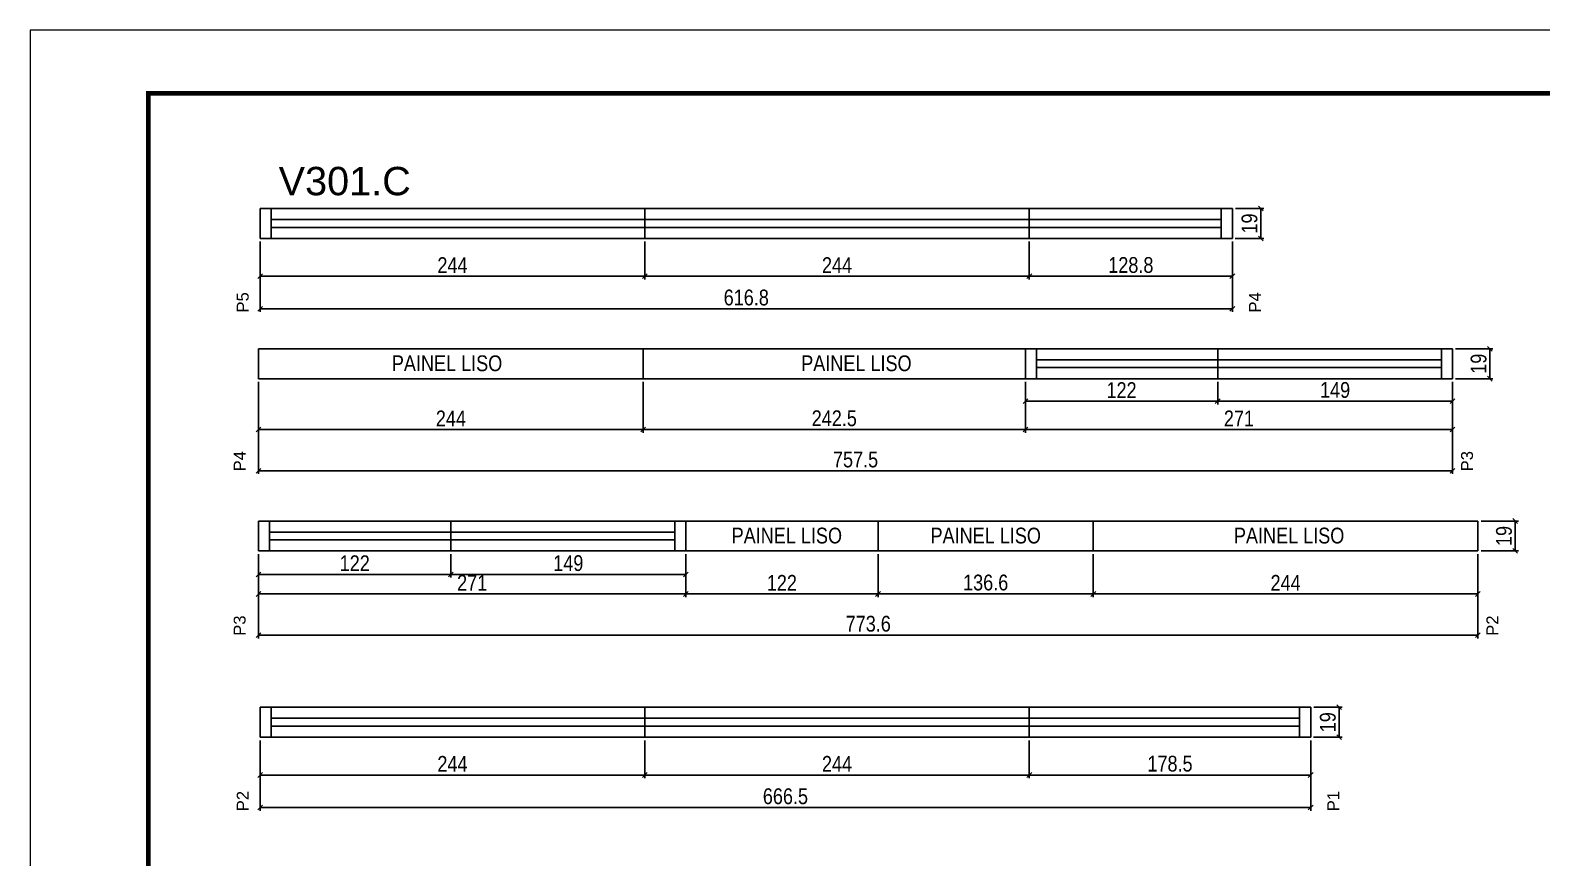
# Model space of a CAD drawing. Extents: x -3394 to 16474, y 3662 to 14397.
# Drawn here: x 5857 to 6816, y 12723 to 13248 of the extents above; entities that cross this region are included whole.
import ezdxf

# ---------------------------------------------------------------- set-up
doc = ezdxf.new("R2010")
doc.units = 0
doc.linetypes.add('DASHED', pattern=[0.75, 0.5, -0.25])
doc.layers.get('0').update_dxf_attribs({"linetype": 'CONTINUOUS'})
doc.layers.get('Defpoints').update_dxf_attribs({"linetype": 'CONTINUOUS'})
for name, color, linetype in [('COTA', 241, 'CONTINUOUS'), ('NOMENCLATURA', 7, 'CONTINUOUS'), ('Painéis', 200, 'CONTINUOUS'), ('SARR_2.2x7', 40, 'CONTINUOUS')]:
    doc.layers.add(name, color=color, linetype=linetype)
doc.layers.add('Folhas', color=255, linetype='CONTINUOUS', lineweight=9)
doc.layers.add('SARRAFO DE PRESSAO', color=251, linetype='DASHED', lineweight=9)
doc.styles.add('ARIAL', font='arial.ttf')
doc.styles.add('COTA TECNICA', font='techl___.ttf', dxfattribs={"height": 10})
doc.dimstyles.new('PAINEL', dxfattribs={"dimtxt": 10, "dimasz": 3, "dimexe": 3, "dimexo": 3, "dimgap": 3, "dimtad": 1, "dimdec": 1, "dimzin": 12, "dimdsep": 46, "dimtxsty": 'COTA TECNICA', "dimblk1": 'OBLIQUE', "dimblk2": 'OBLIQUE', "dimsah": 1, "dimcen": 0.9, "dimclrd": 4, "dimclre": 4, "dimclrt": 240, "dimadec": 1, "dimazin": 3, "dimtfac": 1, "dimtdec": 1, "dimtmove": 0, "dimatfit": 3, "dimfxl": 1, "dimtolj": 1, "dimtzin": 12, "dimarcsym": 0})

# ---------------------------------------------------------------- blocks, each defined once
blk = doc.blocks.new('9999999999')
at = {"layer": 'Folhas'}
blk.add_lwpolyline([(98138.98, 34190.21), (99623.98, 34190.21), (99623.98, 35240.21), (98138.98, 35240.21)], close=True, dxfattribs=at)
at = {"layer": 'Folhas', "color": 30, "const_width": 3}
blk.add_lwpolyline([(98213.98, 34230.21), (99583.98, 34230.21), (99583.98, 35200.21), (98213.98, 35200.21)], close=True, dxfattribs=at)
blk = doc.blocks.new('_Oblique')
at = {"color": 0, "linetype": 'ByBlock', "lineweight": -2}
blk.add_line((-0.5, -0.5), (0.5, 0.5), dxfattribs=at)
blk = doc.blocks.new('*D22')
at = {"layer": 'COTA', "color": 4, "linetype": 'Continuous', "lineweight": -2, "transparency": 16777216}
for p, q in [((6002.1, 13024.93), (6002.1, 12992.64)), ((6246.1, 13024.93), (6246.1, 12992.64)), ((6002.1, 12994.64), (6246.1, 12994.64))]:
    blk.add_line(p, q, dxfattribs=at)
at = {"layer": 'Defpoints', "color": 0, "linetype": 'Continuous', "transparency": 16777216}
for p in [(6002.1, 13026.93), (6246.1, 13026.93), (6246.1, 12994.64)]:
    blk.add_point(p, dxfattribs=at)
at = {"layer": 'COTA', "color": 4, "linetype": 'Continuous', "lineweight": -2, "transparency": 16777216, "xscale": 3, "yscale": 3, "zscale": 3, "rotation": 180}
blk.add_blockref('_Oblique', (6002.1, 12994.64), dxfattribs=at)
at = {"layer": 'COTA', "color": 4, "linetype": 'Continuous', "lineweight": -2, "transparency": 16777216, "xscale": 3, "yscale": 3, "zscale": 3}
blk.add_blockref('_Oblique', (6246.1, 12994.64), dxfattribs=at)
at = {"layer": 'COTA', "color": 240, "linetype": 'Continuous', "transparency": 16777216, "insert": (6124.1, 13001.72), "char_height": 10, "attachment_point": 5, "style": 'COTA TECNICA'}
blk.add_mtext('\\A1;244', dxfattribs=at)
blk = doc.blocks.new('*D23')
at = {"layer": 'COTA', "color": 4, "linetype": 'Continuous', "lineweight": -2, "transparency": 16777216}
for p, q in [((6488.6, 13024.93), (6488.6, 12992.64)), ((6759.6, 13024.93), (6759.6, 12992.64)), ((6488.6, 12994.64), (6759.6, 12994.64))]:
    blk.add_line(p, q, dxfattribs=at)
at = {"layer": 'Defpoints', "color": 0, "linetype": 'Continuous', "transparency": 16777216}
for p in [(6488.6, 13026.93), (6759.6, 13026.93), (6759.6, 12994.64)]:
    blk.add_point(p, dxfattribs=at)
at = {"layer": 'COTA', "color": 4, "linetype": 'Continuous', "lineweight": -2, "transparency": 16777216, "xscale": 3, "yscale": 3, "zscale": 3, "rotation": 180}
blk.add_blockref('_Oblique', (6488.6, 12994.64), dxfattribs=at)
at = {"layer": 'COTA', "color": 4, "linetype": 'Continuous', "lineweight": -2, "transparency": 16777216, "xscale": 3, "yscale": 3, "zscale": 3}
blk.add_blockref('_Oblique', (6759.6, 12994.64), dxfattribs=at)
at = {"layer": 'COTA', "color": 240, "linetype": 'Continuous', "transparency": 16777216, "insert": (6624.1, 13001.72), "char_height": 10, "attachment_point": 5, "style": 'COTA TECNICA'}
blk.add_mtext('\\A1;271', dxfattribs=at)
blk = doc.blocks.new('*D24')
at = {"layer": 'COTA', "color": 4, "linetype": 'Continuous', "lineweight": -2, "transparency": 16777216}
for p, q in [((6002.1, 13024.93), (6002.1, 12966.5)), ((6759.6, 13024.93), (6759.6, 12966.5)), ((6002.1, 12968.5), (6759.6, 12968.5))]:
    blk.add_line(p, q, dxfattribs=at)
at = {"layer": 'Defpoints', "color": 0, "linetype": 'Continuous', "transparency": 16777216}
for p in [(6002.1, 13026.93), (6759.6, 13026.93), (6759.6, 12968.5)]:
    blk.add_point(p, dxfattribs=at)
at = {"layer": 'COTA', "color": 4, "linetype": 'Continuous', "lineweight": -2, "transparency": 16777216, "xscale": 3, "yscale": 3, "zscale": 3, "rotation": 180}
blk.add_blockref('_Oblique', (6002.1, 12968.5), dxfattribs=at)
at = {"layer": 'COTA', "color": 4, "linetype": 'Continuous', "lineweight": -2, "transparency": 16777216, "xscale": 3, "yscale": 3, "zscale": 3}
blk.add_blockref('_Oblique', (6759.6, 12968.5), dxfattribs=at)
at = {"layer": 'COTA', "color": 240, "linetype": 'Continuous', "transparency": 16777216, "insert": (6380.85, 12975.61), "char_height": 10, "attachment_point": 5, "style": 'COTA TECNICA'}
blk.add_mtext('\\A1;757.5', dxfattribs=at)
blk = doc.blocks.new('*D25')
at = {"layer": 'COTA', "color": 4, "linetype": 'Continuous', "lineweight": -2, "transparency": 16777216}
for p, q in [((6761.6, 13045.93), (6785.28, 13045.93)), ((6783.28, 13026.93), (6783.28, 13045.93)), ((6761.6, 13026.93), (6785.28, 13026.93))]:
    blk.add_line(p, q, dxfattribs=at)
at = {"layer": 'Defpoints', "color": 0, "linetype": 'Continuous', "transparency": 16777216}
for p in [(6759.6, 13045.93), (6783.28, 13045.93), (6759.6, 13026.93)]:
    blk.add_point(p, dxfattribs=at)
at = {"layer": 'COTA', "color": 4, "linetype": 'Continuous', "lineweight": -2, "transparency": 16777216, "xscale": 3, "yscale": 3, "zscale": 3}
for p, rotation in [((6783.28, 13045.93), 90), ((6783.28, 13026.93), 270)]:
    blk.add_blockref('_Oblique', p, dxfattribs=dict(at, rotation=rotation))
at = {"layer": 'COTA', "color": 240, "linetype": 'Continuous', "transparency": 16777216, "insert": (6776.19, 13036.43), "char_height": 10, "attachment_point": 5, "rotation": 90, "style": 'COTA TECNICA'}
blk.add_mtext('\\A1;19', dxfattribs=at)
blk = doc.blocks.new('*D26')
at = {"layer": 'COTA', "color": 4, "linetype": 'Continuous', "lineweight": -2, "transparency": 16777216}
for p, q in [((6003.09, 13113.87), (6003.09, 13089.9)), ((6247.09, 13113.87), (6247.09, 13089.9)), ((6003.09, 13091.9), (6247.09, 13091.9))]:
    blk.add_line(p, q, dxfattribs=at)
at = {"layer": 'Defpoints', "color": 0, "linetype": 'Continuous', "transparency": 16777216}
for p in [(6003.09, 13115.87), (6247.09, 13115.87), (6247.09, 13091.9)]:
    blk.add_point(p, dxfattribs=at)
at = {"layer": 'COTA', "color": 4, "linetype": 'Continuous', "lineweight": -2, "transparency": 16777216, "xscale": 3, "yscale": 3, "zscale": 3, "rotation": 180}
blk.add_blockref('_Oblique', (6003.09, 13091.9), dxfattribs=at)
at = {"layer": 'COTA', "color": 4, "linetype": 'Continuous', "lineweight": -2, "transparency": 16777216, "xscale": 3, "yscale": 3, "zscale": 3}
blk.add_blockref('_Oblique', (6247.09, 13091.9), dxfattribs=at)
at = {"layer": 'COTA', "color": 240, "linetype": 'Continuous', "transparency": 16777216, "insert": (6125.09, 13098.97), "char_height": 10, "attachment_point": 5, "style": 'COTA TECNICA'}
blk.add_mtext('\\A1;244', dxfattribs=at)
blk = doc.blocks.new('*D27')
at = {"layer": 'COTA', "color": 4, "linetype": 'Continuous', "lineweight": -2, "transparency": 16777216}
for p, q in [((6247.09, 13113.87), (6247.09, 13089.9)), ((6491.09, 13113.87), (6491.09, 13089.9)), ((6247.09, 13091.9), (6491.09, 13091.9))]:
    blk.add_line(p, q, dxfattribs=at)
at = {"layer": 'Defpoints', "color": 0, "linetype": 'Continuous', "transparency": 16777216}
for p in [(6247.09, 13115.87), (6491.09, 13115.87), (6491.09, 13091.9)]:
    blk.add_point(p, dxfattribs=at)
at = {"layer": 'COTA', "color": 4, "linetype": 'Continuous', "lineweight": -2, "transparency": 16777216, "xscale": 3, "yscale": 3, "zscale": 3, "rotation": 180}
blk.add_blockref('_Oblique', (6247.09, 13091.9), dxfattribs=at)
at = {"layer": 'COTA', "color": 4, "linetype": 'Continuous', "lineweight": -2, "transparency": 16777216, "xscale": 3, "yscale": 3, "zscale": 3}
blk.add_blockref('_Oblique', (6491.09, 13091.9), dxfattribs=at)
at = {"layer": 'COTA', "color": 240, "linetype": 'Continuous', "transparency": 16777216, "insert": (6369.09, 13098.97), "char_height": 10, "attachment_point": 5, "style": 'COTA TECNICA'}
blk.add_mtext('\\A1;244', dxfattribs=at)
blk = doc.blocks.new('*D28')
at = {"layer": 'COTA', "color": 4, "linetype": 'Continuous', "lineweight": -2, "transparency": 16777216}
for p, q in [((6491.09, 13113.87), (6491.09, 13089.9)), ((6619.92, 13113.87), (6619.92, 13089.9)), ((6491.09, 13091.9), (6619.92, 13091.9))]:
    blk.add_line(p, q, dxfattribs=at)
at = {"layer": 'Defpoints', "color": 0, "linetype": 'Continuous', "transparency": 16777216}
for p in [(6491.09, 13115.87), (6619.92, 13115.87), (6619.92, 13091.9)]:
    blk.add_point(p, dxfattribs=at)
at = {"layer": 'COTA', "color": 4, "linetype": 'Continuous', "lineweight": -2, "transparency": 16777216, "xscale": 3, "yscale": 3, "zscale": 3, "rotation": 180}
blk.add_blockref('_Oblique', (6491.09, 13091.9), dxfattribs=at)
at = {"layer": 'COTA', "color": 4, "linetype": 'Continuous', "lineweight": -2, "transparency": 16777216, "xscale": 3, "yscale": 3, "zscale": 3}
blk.add_blockref('_Oblique', (6619.92, 13091.9), dxfattribs=at)
at = {"layer": 'COTA', "color": 240, "linetype": 'Continuous', "transparency": 16777216, "insert": (6555.51, 13098.99), "char_height": 10, "attachment_point": 5, "style": 'COTA TECNICA'}
blk.add_mtext('\\A1;128.8', dxfattribs=at)
blk = doc.blocks.new('*D29')
at = {"layer": 'COTA', "color": 4, "linetype": 'Continuous', "lineweight": -2, "transparency": 16777216}
for p, q in [((6003.09, 13113.87), (6003.09, 13069.25)), ((6619.92, 13113.87), (6619.92, 13069.25)), ((6003.09, 13071.25), (6619.92, 13071.25))]:
    blk.add_line(p, q, dxfattribs=at)
at = {"layer": 'Defpoints', "color": 0, "linetype": 'Continuous', "transparency": 16777216}
for p in [(6003.09, 13115.87), (6619.92, 13115.87), (6619.92, 13071.25)]:
    blk.add_point(p, dxfattribs=at)
at = {"layer": 'COTA', "color": 4, "linetype": 'Continuous', "lineweight": -2, "transparency": 16777216, "xscale": 3, "yscale": 3, "zscale": 3, "rotation": 180}
blk.add_blockref('_Oblique', (6003.09, 13071.25), dxfattribs=at)
at = {"layer": 'COTA', "color": 4, "linetype": 'Continuous', "lineweight": -2, "transparency": 16777216, "xscale": 3, "yscale": 3, "zscale": 3}
blk.add_blockref('_Oblique', (6619.92, 13071.25), dxfattribs=at)
at = {"layer": 'COTA', "color": 240, "linetype": 'Continuous', "transparency": 16777216, "insert": (6311.51, 13078.37), "char_height": 10, "attachment_point": 5, "style": 'COTA TECNICA'}
blk.add_mtext('\\A1;616.8', dxfattribs=at)
blk = doc.blocks.new('*D30')
at = {"layer": 'COTA', "color": 4, "linetype": 'Continuous', "lineweight": -2, "transparency": 16777216}
for p, q in [((6621.92, 13134.87), (6639.91, 13134.87)), ((6637.91, 13115.87), (6637.91, 13134.87)), ((6621.64, 13115.87), (6639.91, 13115.87))]:
    blk.add_line(p, q, dxfattribs=at)
at = {"layer": 'Defpoints', "color": 0, "linetype": 'Continuous', "transparency": 16777216}
for p in [(6619.92, 13134.87), (6637.91, 13134.87), (6619.64, 13115.87)]:
    blk.add_point(p, dxfattribs=at)
at = {"layer": 'COTA', "color": 4, "linetype": 'Continuous', "lineweight": -2, "transparency": 16777216, "xscale": 3, "yscale": 3, "zscale": 3}
for p, rotation in [((6637.91, 13134.87), 90), ((6637.91, 13115.87), 270)]:
    blk.add_blockref('_Oblique', p, dxfattribs=dict(at, rotation=rotation))
at = {"layer": 'COTA', "color": 240, "linetype": 'Continuous', "transparency": 16777216, "insert": (6630.82, 13125.37), "char_height": 10, "attachment_point": 5, "rotation": 90, "style": 'COTA TECNICA'}
blk.add_mtext('\\A1;19', dxfattribs=at)
blk = doc.blocks.new('*D31')
at = {"layer": 'COTA', "color": 4, "linetype": 'Continuous', "lineweight": -2, "transparency": 16777216}
for p, q in [((6246.1, 13024.93), (6246.1, 12992.64)), ((6488.6, 13024.93), (6488.6, 12992.64)), ((6246.1, 12994.64), (6488.6, 12994.64))]:
    blk.add_line(p, q, dxfattribs=at)
at = {"layer": 'Defpoints', "color": 0, "linetype": 'Continuous', "transparency": 16777216}
for p in [(6246.1, 13026.93), (6488.6, 13026.93), (6488.6, 12994.64)]:
    blk.add_point(p, dxfattribs=at)
at = {"layer": 'COTA', "color": 4, "linetype": 'Continuous', "lineweight": -2, "transparency": 16777216, "xscale": 3, "yscale": 3, "zscale": 3, "rotation": 180}
blk.add_blockref('_Oblique', (6246.1, 12994.64), dxfattribs=at)
at = {"layer": 'COTA', "color": 4, "linetype": 'Continuous', "lineweight": -2, "transparency": 16777216, "xscale": 3, "yscale": 3, "zscale": 3}
blk.add_blockref('_Oblique', (6488.6, 12994.64), dxfattribs=at)
at = {"layer": 'COTA', "color": 240, "linetype": 'Continuous', "transparency": 16777216, "insert": (6367.35, 13001.75), "char_height": 10, "attachment_point": 5, "style": 'COTA TECNICA'}
blk.add_mtext('\\A1;242.5', dxfattribs=at)
blk = doc.blocks.new('*D33')
at = {"layer": 'COTA', "color": 4, "linetype": 'Continuous', "lineweight": -2, "transparency": 16777216}
for p, q in [((6531.7, 12915.64), (6531.7, 12888.35)), ((6775.7, 12915.64), (6775.7, 12888.35)), ((6531.7, 12890.35), (6775.7, 12890.35))]:
    blk.add_line(p, q, dxfattribs=at)
at = {"layer": 'Defpoints', "color": 0, "linetype": 'Continuous', "transparency": 16777216}
for p in [(6531.7, 12917.64), (6775.7, 12917.64), (6775.7, 12890.35)]:
    blk.add_point(p, dxfattribs=at)
at = {"layer": 'COTA', "color": 4, "linetype": 'Continuous', "lineweight": -2, "transparency": 16777216, "xscale": 3, "yscale": 3, "zscale": 3, "rotation": 180}
blk.add_blockref('_Oblique', (6531.7, 12890.35), dxfattribs=at)
at = {"layer": 'COTA', "color": 4, "linetype": 'Continuous', "lineweight": -2, "transparency": 16777216, "xscale": 3, "yscale": 3, "zscale": 3}
blk.add_blockref('_Oblique', (6775.7, 12890.35), dxfattribs=at)
at = {"layer": 'COTA', "color": 240, "linetype": 'Continuous', "transparency": 16777216, "insert": (6653.7, 12897.42), "char_height": 10, "attachment_point": 5, "style": 'COTA TECNICA'}
blk.add_mtext('\\A1;244', dxfattribs=at)
blk = doc.blocks.new('*D34')
at = {"layer": 'COTA', "color": 4, "linetype": 'Continuous', "lineweight": -2, "transparency": 16777216}
for p, q in [((6002.1, 12915.64), (6002.1, 12862.2)), ((6775.7, 12915.64), (6775.7, 12862.2)), ((6002.1, 12864.2), (6775.7, 12864.2))]:
    blk.add_line(p, q, dxfattribs=at)
at = {"layer": 'Defpoints', "color": 0, "linetype": 'Continuous', "transparency": 16777216}
for p in [(6002.1, 12917.64), (6775.7, 12917.64), (6775.7, 12864.2)]:
    blk.add_point(p, dxfattribs=at)
at = {"layer": 'COTA', "color": 4, "linetype": 'Continuous', "lineweight": -2, "transparency": 16777216, "xscale": 3, "yscale": 3, "zscale": 3, "rotation": 180}
blk.add_blockref('_Oblique', (6002.1, 12864.2), dxfattribs=at)
at = {"layer": 'COTA', "color": 4, "linetype": 'Continuous', "lineweight": -2, "transparency": 16777216, "xscale": 3, "yscale": 3, "zscale": 3}
blk.add_blockref('_Oblique', (6775.7, 12864.2), dxfattribs=at)
at = {"layer": 'COTA', "color": 240, "linetype": 'Continuous', "transparency": 16777216, "insert": (6388.9, 12871.42), "char_height": 10, "attachment_point": 5, "style": 'COTA TECNICA'}
blk.add_mtext('\\A1;773.6', dxfattribs=at)
blk = doc.blocks.new('*D35')
at = {"layer": 'COTA', "color": 4, "linetype": 'Continuous', "lineweight": -2, "transparency": 16777216}
for p, q in [((6777.7, 12936.64), (6801.38, 12936.64)), ((6799.38, 12917.64), (6799.38, 12936.64)), ((6777.7, 12917.64), (6801.38, 12917.64))]:
    blk.add_line(p, q, dxfattribs=at)
at = {"layer": 'Defpoints', "color": 0, "linetype": 'Continuous', "transparency": 16777216}
for p in [(6775.7, 12936.64), (6799.38, 12936.64), (6775.7, 12917.64)]:
    blk.add_point(p, dxfattribs=at)
at = {"layer": 'COTA', "color": 4, "linetype": 'Continuous', "lineweight": -2, "transparency": 16777216, "xscale": 3, "yscale": 3, "zscale": 3}
for p, rotation in [((6799.38, 12936.64), 90), ((6799.38, 12917.64), 270)]:
    blk.add_blockref('_Oblique', p, dxfattribs=dict(at, rotation=rotation))
at = {"layer": 'COTA', "color": 240, "linetype": 'Continuous', "transparency": 16777216, "insert": (6792.29, 12927.14), "char_height": 10, "attachment_point": 5, "rotation": 90, "style": 'COTA TECNICA'}
blk.add_mtext('\\A1;19', dxfattribs=at)
blk = doc.blocks.new('*D32')
at = {"layer": 'COTA', "color": 4, "linetype": 'Continuous', "lineweight": -2, "transparency": 16777216}
for p, q in [((6395.1, 12915.64), (6395.1, 12888.35)), ((6531.7, 12915.64), (6531.7, 12888.35)), ((6395.1, 12890.35), (6531.7, 12890.35))]:
    blk.add_line(p, q, dxfattribs=at)
at = {"layer": 'Defpoints', "color": 0, "linetype": 'Continuous', "transparency": 16777216}
for p in [(6395.1, 12917.64), (6531.7, 12917.64), (6531.7, 12890.35)]:
    blk.add_point(p, dxfattribs=at)
at = {"layer": 'COTA', "color": 4, "linetype": 'Continuous', "lineweight": -2, "transparency": 16777216, "xscale": 3, "yscale": 3, "zscale": 3, "rotation": 180}
blk.add_blockref('_Oblique', (6395.1, 12890.35), dxfattribs=at)
at = {"layer": 'COTA', "color": 4, "linetype": 'Continuous', "lineweight": -2, "transparency": 16777216, "xscale": 3, "yscale": 3, "zscale": 3}
blk.add_blockref('_Oblique', (6531.7, 12890.35), dxfattribs=at)
at = {"layer": 'COTA', "color": 240, "linetype": 'Continuous', "transparency": 16777216, "insert": (6463.4, 12897.56), "char_height": 10, "attachment_point": 5, "style": 'COTA TECNICA'}
blk.add_mtext('\\A1;136.6', dxfattribs=at)
blk = doc.blocks.new('*D36')
at = {"layer": 'COTA', "color": 4, "linetype": 'Continuous', "lineweight": -2, "transparency": 16777216}
for p, q in [((6003.09, 12797.48), (6003.09, 12773.51)), ((6247.09, 12797.48), (6247.09, 12773.51)), ((6003.09, 12775.51), (6247.09, 12775.51))]:
    blk.add_line(p, q, dxfattribs=at)
at = {"layer": 'Defpoints', "color": 0, "linetype": 'Continuous', "transparency": 16777216}
for p in [(6003.09, 12799.48), (6247.09, 12799.48), (6247.09, 12775.51)]:
    blk.add_point(p, dxfattribs=at)
at = {"layer": 'COTA', "color": 4, "linetype": 'Continuous', "lineweight": -2, "transparency": 16777216, "xscale": 3, "yscale": 3, "zscale": 3, "rotation": 180}
blk.add_blockref('_Oblique', (6003.09, 12775.51), dxfattribs=at)
at = {"layer": 'COTA', "color": 4, "linetype": 'Continuous', "lineweight": -2, "transparency": 16777216, "xscale": 3, "yscale": 3, "zscale": 3}
blk.add_blockref('_Oblique', (6247.09, 12775.51), dxfattribs=at)
at = {"layer": 'COTA', "color": 240, "linetype": 'Continuous', "transparency": 16777216, "insert": (6125.09, 12782.58), "char_height": 10, "attachment_point": 5, "style": 'COTA TECNICA'}
blk.add_mtext('\\A1;244', dxfattribs=at)
blk = doc.blocks.new('*D37')
at = {"layer": 'COTA', "color": 4, "linetype": 'Continuous', "lineweight": -2, "transparency": 16777216}
for p, q in [((6247.09, 12797.48), (6247.09, 12773.51)), ((6491.09, 12797.48), (6491.09, 12773.51)), ((6247.09, 12775.51), (6491.09, 12775.51))]:
    blk.add_line(p, q, dxfattribs=at)
at = {"layer": 'Defpoints', "color": 0, "linetype": 'Continuous', "transparency": 16777216}
for p in [(6247.09, 12799.48), (6491.09, 12799.48), (6491.09, 12775.51)]:
    blk.add_point(p, dxfattribs=at)
at = {"layer": 'COTA', "color": 4, "linetype": 'Continuous', "lineweight": -2, "transparency": 16777216, "xscale": 3, "yscale": 3, "zscale": 3, "rotation": 180}
blk.add_blockref('_Oblique', (6247.09, 12775.51), dxfattribs=at)
at = {"layer": 'COTA', "color": 4, "linetype": 'Continuous', "lineweight": -2, "transparency": 16777216, "xscale": 3, "yscale": 3, "zscale": 3}
blk.add_blockref('_Oblique', (6491.09, 12775.51), dxfattribs=at)
at = {"layer": 'COTA', "color": 240, "linetype": 'Continuous', "transparency": 16777216, "insert": (6369.09, 12782.58), "char_height": 10, "attachment_point": 5, "style": 'COTA TECNICA'}
blk.add_mtext('\\A1;244', dxfattribs=at)
blk = doc.blocks.new('*D38')
at = {"layer": 'COTA', "color": 4, "linetype": 'Continuous', "lineweight": -2, "transparency": 16777216}
for p, q in [((6491.09, 12797.48), (6491.09, 12773.51)), ((6669.62, 12797.48), (6669.62, 12773.51)), ((6491.09, 12775.51), (6669.62, 12775.51))]:
    blk.add_line(p, q, dxfattribs=at)
at = {"layer": 'Defpoints', "color": 0, "linetype": 'Continuous', "transparency": 16777216}
for p in [(6491.09, 12799.48), (6669.62, 12799.48), (6669.62, 12775.51)]:
    blk.add_point(p, dxfattribs=at)
at = {"layer": 'COTA', "color": 4, "linetype": 'Continuous', "lineweight": -2, "transparency": 16777216, "xscale": 3, "yscale": 3, "zscale": 3, "rotation": 180}
blk.add_blockref('_Oblique', (6491.09, 12775.51), dxfattribs=at)
at = {"layer": 'COTA', "color": 4, "linetype": 'Continuous', "lineweight": -2, "transparency": 16777216, "xscale": 3, "yscale": 3, "zscale": 3}
blk.add_blockref('_Oblique', (6669.62, 12775.51), dxfattribs=at)
at = {"layer": 'COTA', "color": 240, "linetype": 'Continuous', "transparency": 16777216, "insert": (6580.36, 12782.64), "char_height": 10, "attachment_point": 5, "style": 'COTA TECNICA'}
blk.add_mtext('\\A1;178.5', dxfattribs=at)
blk = doc.blocks.new('*D39')
at = {"layer": 'COTA', "color": 4, "linetype": 'Continuous', "lineweight": -2, "transparency": 16777216}
for p, q in [((6003.09, 12797.48), (6003.09, 12752.85)), ((6669.62, 12797.48), (6669.62, 12752.85)), ((6003.09, 12754.85), (6669.62, 12754.85))]:
    blk.add_line(p, q, dxfattribs=at)
at = {"layer": 'Defpoints', "color": 0, "linetype": 'Continuous', "transparency": 16777216}
for p in [(6003.09, 12799.48), (6669.62, 12799.48), (6669.62, 12754.85)]:
    blk.add_point(p, dxfattribs=at)
at = {"layer": 'COTA', "color": 4, "linetype": 'Continuous', "lineweight": -2, "transparency": 16777216, "xscale": 3, "yscale": 3, "zscale": 3, "rotation": 180}
blk.add_blockref('_Oblique', (6003.09, 12754.85), dxfattribs=at)
at = {"layer": 'COTA', "color": 4, "linetype": 'Continuous', "lineweight": -2, "transparency": 16777216, "xscale": 3, "yscale": 3, "zscale": 3}
blk.add_blockref('_Oblique', (6669.62, 12754.85), dxfattribs=at)
at = {"layer": 'COTA', "color": 240, "linetype": 'Continuous', "transparency": 16777216, "insert": (6336.36, 12761.96), "char_height": 10, "attachment_point": 5, "style": 'COTA TECNICA'}
blk.add_mtext('\\A1;666.5', dxfattribs=at)
blk = doc.blocks.new('*D40')
at = {"layer": 'COTA', "color": 4, "linetype": 'Continuous', "lineweight": -2, "transparency": 16777216}
for p, q in [((6671.62, 12818.48), (6689.61, 12818.48)), ((6687.61, 12799.48), (6687.61, 12818.48)), ((6671.34, 12799.48), (6689.61, 12799.48))]:
    blk.add_line(p, q, dxfattribs=at)
at = {"layer": 'Defpoints', "color": 0, "linetype": 'Continuous', "transparency": 16777216}
for p in [(6669.62, 12818.48), (6687.61, 12818.48), (6669.34, 12799.48)]:
    blk.add_point(p, dxfattribs=at)
at = {"layer": 'COTA', "color": 4, "linetype": 'Continuous', "lineweight": -2, "transparency": 16777216, "xscale": 3, "yscale": 3, "zscale": 3}
for p, rotation in [((6687.61, 12818.48), 90), ((6687.61, 12799.48), 270)]:
    blk.add_blockref('_Oblique', p, dxfattribs=dict(at, rotation=rotation))
at = {"layer": 'COTA', "color": 240, "linetype": 'Continuous', "transparency": 16777216, "insert": (6680.52, 12808.98), "char_height": 10, "attachment_point": 5, "rotation": 90, "style": 'COTA TECNICA'}
blk.add_mtext('\\A1;19', dxfattribs=at)
blk = doc.blocks.new('*D477')
at = {"layer": 'COTA', "color": 4, "linetype": 'Continuous', "lineweight": -2, "transparency": 16777216}
for p, q in [((6488.6, 13024.93), (6488.6, 13010.62)), ((6610.6, 13024.93), (6610.6, 13010.62)), ((6488.6, 13012.62), (6610.6, 13012.62))]:
    blk.add_line(p, q, dxfattribs=at)
at = {"layer": 'Defpoints', "color": 0, "linetype": 'Continuous', "transparency": 16777216}
for p in [(6488.6, 13026.93), (6610.6, 13026.93), (6610.6, 13012.62)]:
    blk.add_point(p, dxfattribs=at)
at = {"layer": 'COTA', "color": 4, "linetype": 'Continuous', "lineweight": -2, "transparency": 16777216, "xscale": 3, "yscale": 3, "zscale": 3, "rotation": 180}
blk.add_blockref('_Oblique', (6488.6, 13012.62), dxfattribs=at)
at = {"layer": 'COTA', "color": 4, "linetype": 'Continuous', "lineweight": -2, "transparency": 16777216, "xscale": 3, "yscale": 3, "zscale": 3}
blk.add_blockref('_Oblique', (6610.6, 13012.62), dxfattribs=at)
at = {"layer": 'COTA', "color": 240, "linetype": 'Continuous', "transparency": 16777216, "insert": (6549.6, 13019.68), "char_height": 10, "attachment_point": 5, "style": 'COTA TECNICA'}
blk.add_mtext('\\A1;122', dxfattribs=at)
blk = doc.blocks.new('*D478')
at = {"layer": 'COTA', "color": 4, "linetype": 'Continuous', "lineweight": -2, "transparency": 16777216}
for p, q in [((6610.6, 13024.93), (6610.6, 13010.62)), ((6759.6, 13024.93), (6759.6, 13010.62)), ((6610.6, 13012.62), (6759.6, 13012.62))]:
    blk.add_line(p, q, dxfattribs=at)
at = {"layer": 'Defpoints', "color": 0, "linetype": 'Continuous', "transparency": 16777216}
for p in [(6610.6, 13026.93), (6759.6, 13026.93), (6759.6, 13012.62)]:
    blk.add_point(p, dxfattribs=at)
at = {"layer": 'COTA', "color": 4, "linetype": 'Continuous', "lineweight": -2, "transparency": 16777216, "xscale": 3, "yscale": 3, "zscale": 3, "rotation": 180}
blk.add_blockref('_Oblique', (6610.6, 13012.62), dxfattribs=at)
at = {"layer": 'COTA', "color": 4, "linetype": 'Continuous', "lineweight": -2, "transparency": 16777216, "xscale": 3, "yscale": 3, "zscale": 3}
blk.add_blockref('_Oblique', (6759.6, 13012.62), dxfattribs=at)
at = {"layer": 'COTA', "color": 240, "linetype": 'Continuous', "transparency": 16777216, "insert": (6685.1, 13019.72), "char_height": 10, "attachment_point": 5, "style": 'COTA TECNICA'}
blk.add_mtext('\\A1;149', dxfattribs=at)
blk = doc.blocks.new('*D479')
at = {"layer": 'COTA', "color": 4, "linetype": 'Continuous', "lineweight": -2, "transparency": 16777216}
for p, q in [((6273.1, 12915.64), (6273.1, 12888.35)), ((6395.1, 12915.64), (6395.1, 12888.35)), ((6273.1, 12890.35), (6395.1, 12890.35))]:
    blk.add_line(p, q, dxfattribs=at)
at = {"layer": 'Defpoints', "color": 0, "linetype": 'Continuous', "transparency": 16777216}
for p in [(6273.1, 12917.64), (6395.1, 12917.64), (6395.1, 12890.35)]:
    blk.add_point(p, dxfattribs=at)
at = {"layer": 'COTA', "color": 4, "linetype": 'Continuous', "lineweight": -2, "transparency": 16777216, "xscale": 3, "yscale": 3, "zscale": 3, "rotation": 180}
blk.add_blockref('_Oblique', (6273.1, 12890.35), dxfattribs=at)
at = {"layer": 'COTA', "color": 4, "linetype": 'Continuous', "lineweight": -2, "transparency": 16777216, "xscale": 3, "yscale": 3, "zscale": 3}
blk.add_blockref('_Oblique', (6395.1, 12890.35), dxfattribs=at)
at = {"layer": 'COTA', "color": 240, "linetype": 'Continuous', "transparency": 16777216, "insert": (6334.1, 12897.4), "char_height": 10, "attachment_point": 5, "style": 'COTA TECNICA'}
blk.add_mtext('\\A1;122', dxfattribs=at)
blk = doc.blocks.new('*D480')
at = {"layer": 'COTA', "color": 4, "linetype": 'Continuous', "lineweight": -2, "transparency": 16777216}
for p, q in [((6002.1, 12915.64), (6002.1, 12900.78)), ((6124.1, 12915.64), (6124.1, 12900.78)), ((6002.1, 12902.78), (6124.1, 12902.78))]:
    blk.add_line(p, q, dxfattribs=at)
at = {"layer": 'Defpoints', "color": 0, "linetype": 'Continuous', "transparency": 16777216}
for p in [(6002.1, 12917.64), (6124.1, 12917.64), (6124.1, 12902.78)]:
    blk.add_point(p, dxfattribs=at)
at = {"layer": 'COTA', "color": 4, "linetype": 'Continuous', "lineweight": -2, "transparency": 16777216, "xscale": 3, "yscale": 3, "zscale": 3, "rotation": 180}
blk.add_blockref('_Oblique', (6002.1, 12902.78), dxfattribs=at)
at = {"layer": 'COTA', "color": 4, "linetype": 'Continuous', "lineweight": -2, "transparency": 16777216, "xscale": 3, "yscale": 3, "zscale": 3}
blk.add_blockref('_Oblique', (6124.1, 12902.78), dxfattribs=at)
at = {"layer": 'COTA', "color": 240, "linetype": 'Continuous', "transparency": 16777216, "insert": (6063.1, 12909.84), "char_height": 10, "attachment_point": 5, "style": 'COTA TECNICA'}
blk.add_mtext('\\A1;122', dxfattribs=at)
blk = doc.blocks.new('*D481')
at = {"layer": 'COTA', "color": 4, "linetype": 'Continuous', "lineweight": -2, "transparency": 16777216}
for p, q in [((6124.1, 12915.64), (6124.1, 12900.78)), ((6273.1, 12915.64), (6273.1, 12900.78)), ((6124.1, 12902.78), (6273.1, 12902.78))]:
    blk.add_line(p, q, dxfattribs=at)
at = {"layer": 'Defpoints', "color": 0, "linetype": 'Continuous', "transparency": 16777216}
for p in [(6124.1, 12917.64), (6273.1, 12917.64), (6273.1, 12902.78)]:
    blk.add_point(p, dxfattribs=at)
at = {"layer": 'COTA', "color": 4, "linetype": 'Continuous', "lineweight": -2, "transparency": 16777216, "xscale": 3, "yscale": 3, "zscale": 3, "rotation": 180}
blk.add_blockref('_Oblique', (6124.1, 12902.78), dxfattribs=at)
at = {"layer": 'COTA', "color": 4, "linetype": 'Continuous', "lineweight": -2, "transparency": 16777216, "xscale": 3, "yscale": 3, "zscale": 3}
blk.add_blockref('_Oblique', (6273.1, 12902.78), dxfattribs=at)
at = {"layer": 'COTA', "color": 240, "linetype": 'Continuous', "transparency": 16777216, "insert": (6198.6, 12909.88), "char_height": 10, "attachment_point": 5, "style": 'COTA TECNICA'}
blk.add_mtext('\\A1;149', dxfattribs=at)
blk = doc.blocks.new('*D482')
at = {"layer": 'COTA', "color": 4, "linetype": 'Continuous', "lineweight": -2, "transparency": 16777216}
for p, q in [((6002.1, 12915.64), (6002.1, 12888.35)), ((6273.1, 12915.64), (6273.1, 12888.35)), ((6002.1, 12890.35), (6273.1, 12890.35))]:
    blk.add_line(p, q, dxfattribs=at)
at = {"layer": 'Defpoints', "color": 0, "linetype": 'Continuous', "transparency": 16777216}
for p in [(6002.1, 12917.64), (6273.1, 12917.64), (6273.1, 12890.35)]:
    blk.add_point(p, dxfattribs=at)
at = {"layer": 'COTA', "color": 4, "linetype": 'Continuous', "lineweight": -2, "transparency": 16777216, "xscale": 3, "yscale": 3, "zscale": 3, "rotation": 180}
blk.add_blockref('_Oblique', (6002.1, 12890.35), dxfattribs=at)
at = {"layer": 'COTA', "color": 4, "linetype": 'Continuous', "lineweight": -2, "transparency": 16777216, "xscale": 3, "yscale": 3, "zscale": 3}
blk.add_blockref('_Oblique', (6273.1, 12890.35), dxfattribs=at)
at = {"layer": 'COTA', "color": 240, "linetype": 'Continuous', "transparency": 16777216, "insert": (6137.6, 12897.42), "char_height": 10, "attachment_point": 5, "style": 'COTA TECNICA'}
blk.add_mtext('\\A1;271', dxfattribs=at)

msp = doc.modelspace()

# ---------------------------------------------------------------- linework, layer by layer
at = {"layer": 'Painéis', "linetype": 'Continuous'}
for p, q in [((6003.09, 13115.87), (6003.09, 13134.87)), ((6003.09, 13134.87), (6619.92, 13134.87)), ((6247.09, 13115.87), (6247.09, 13134.87)), ((6491.09, 13115.87), (6491.09, 13134.87)), ((6619.92, 13134.87), (6619.92, 13115.87)), ((6619.85, 13127.87), (6619.92, 13127.87)), ((6619.92, 13115.87), (6003.09, 13115.87)), ((6002.1, 13045.93), (6759.6, 13045.93)), ((6002.1, 13026.93), (6002.1, 13045.93)), ((6246.1, 13026.93), (6246.1, 13045.93)), ((6488.6, 13045.93), (6488.6, 13026.93)), ((6610.6, 13045.93), (6610.6, 13026.93)), ((6759.6, 13045.93), (6759.6, 13026.93)), ((6759.6, 13026.93), (6002.1, 13026.93)), ((6002.1, 12936.64), (6775.7, 12936.64)), ((6002.1, 12917.64), (6002.1, 12936.64)), ((6124.1, 12917.64), (6124.1, 12936.64)), ((6273.1, 12917.64), (6273.1, 12936.64)), ((6395.1, 12917.64), (6395.1, 12936.64)), ((6531.7, 12936.64), (6531.7, 12917.64)), ((6775.7, 12936.64), (6775.7, 12917.64)), ((6775.7, 12917.64), (6002.1, 12917.64)), ((6003.09, 12799.48), (6003.09, 12818.48)), ((6003.09, 12818.48), (6669.62, 12818.48)), ((6247.09, 12799.48), (6247.09, 12818.48)), ((6491.09, 12799.48), (6491.09, 12818.48)), ((6669.62, 12818.48), (6669.62, 12799.48)), ((6669.55, 12811.48), (6669.62, 12811.48)), ((6669.62, 12799.48), (6003.09, 12799.48))]:
    msp.add_line(p, q, dxfattribs=at)
at = {"layer": 'SARR_2.2x7', "ltscale": 25}
for p, q in [((6010.09, 13115.87), (6010.09, 13134.87)), ((6612.92, 13134.87), (6612.92, 13115.87)), ((6010.09, 13127.87), (6247.09, 13127.87)), ((6247.09, 13122.87), (6010.09, 13122.87)), ((6247.09, 13127.87), (6491.09, 13127.87)), ((6491.09, 13122.87), (6247.09, 13122.87)), ((6491.09, 13127.87), (6612.85, 13127.87)), ((6612.92, 13122.87), (6491.09, 13122.87)), ((6495.6, 13045.93), (6495.6, 13026.93)), ((6752.6, 13045.93), (6752.6, 13026.93)), ((6495.6, 13038.93), (6752.6, 13038.93)), ((6752.6, 13033.93), (6495.6, 13033.93)), ((6009.1, 12917.64), (6009.1, 12936.64)), ((6009.1, 12929.64), (6266.1, 12929.64)), ((6266.1, 12936.64), (6266.1, 12917.64)), ((6266.1, 12924.64), (6009.1, 12924.64)), ((6010.09, 12799.48), (6010.09, 12818.48)), ((6662.62, 12818.48), (6662.62, 12799.48)), ((6010.09, 12811.48), (6247.09, 12811.48)), ((6247.09, 12806.48), (6010.09, 12806.48)), ((6247.09, 12811.48), (6491.09, 12811.48)), ((6491.09, 12806.48), (6247.09, 12806.48)), ((6491.09, 12811.48), (6662.55, 12811.48)), ((6662.62, 12806.48), (6491.09, 12806.48))]:
    msp.add_line(p, q, dxfattribs=at)

# ---------------------------------------------------------------- block references
at = {"layer": 'SARRAFO DE PRESSAO', "color": 6, "linetype": 'ByBlock'}
msp.add_blockref('9999999999', (-92281.77, -21992.23), dxfattribs=at)

# ---------------------------------------------------------------- texts
at = {"layer": 'COTA', "color": 240, "linetype": 'Continuous', "char_height": 10, "attachment_point": 5, "style": 'COTA TECNICA'}
for insert in [(6121.66, 13036.63), (6381.39, 13036.63), (6337.26, 12927.34), (6463.44, 12927.34), (6655.92, 12927.34)]:
    msp.add_mtext('\\A1;PAINEL LISO', dxfattribs=dict(at, insert=insert))
at = {"layer": 'NOMENCLATURA', "linetype": 'Continuous', "style": 'ARIAL'}
msp.add_text('V301.C', height=18, dxfattribs=at).set_placement((6014.81, 13143.29))
for s, p in [('P5', (5995.79, 13068.87)), ('P4', (6638.01, 13068.87)), ('P4', (5993.86, 12968.1)), ('P3', (6772.59, 12968.1)), ('P3', (5993.86, 12863.8)), ('P2', (6788.69, 12863.8)), ('P2', (5995.79, 12752.48)), ('P1', (6687.71, 12752.48))]:
    msp.add_text(s, height=7.567, rotation=90, dxfattribs=at).set_placement(p)

# ---------------------------------------------------------------- dimensions: what is measured, and where the dimension line sits
at = {"layer": 'COTA', "linetype": 'Continuous'}
for base, p1, p2, picture, middle in [((6637.91, 13134.87), (6619.64, 13115.87), (6619.92, 13134.87), '*D30', (6630.82, 13125.37)), ((6783.28, 13045.93), (6759.6, 13026.93), (6759.6, 13045.93), '*D25', (6776.19, 13036.43)), ((6799.38, 12936.64), (6775.7, 12917.64), (6775.7, 12936.64), '*D35', (6792.29, 12927.14)), ((6687.61, 12818.48), (6669.34, 12799.48), (6669.62, 12818.48), '*D40', (6680.52, 12808.98))]:
    dim = msp.add_linear_dim(base=base, p1=p1, p2=p2, angle=90, dimstyle='PAINEL', override={"dimexe": 2, "dimexo": 2, "dimgap": 2, "dimadec": 8, "dimtix": 1, "dimatfit": 2, "dimldrblk": 'Oblique'}, dxfattribs=at)
    dim.commit()
    dim.dimension.update_dxf_attribs({"geometry": picture, "text_midpoint": middle})
for base, p1, p2, override, picture, middle in [((6247.09, 13091.9), (6003.09, 13115.87), (6247.09, 13115.87), {"dimexe": 2, "dimexo": 2, "dimgap": 2, "dimadec": 8, "dimtix": 1, "dimatfit": 2, "dimldrblk": 'Oblique'}, '*D26', (6125.09, 13098.97)), ((6619.92, 13071.25), (6003.09, 13115.87), (6619.92, 13115.87), {"dimexe": 2, "dimexo": 2, "dimgap": 2, "dimadec": 8, "dimtix": 1, "dimatfit": 2, "dimldrblk": 'Oblique'}, '*D29', (6311.51, 13078.37)), ((6491.09, 13091.9), (6247.09, 13115.87), (6491.09, 13115.87), {"dimexe": 2, "dimexo": 2, "dimgap": 2, "dimadec": 8, "dimtix": 1, "dimatfit": 2, "dimldrblk": 'Oblique'}, '*D27', (6369.09, 13098.97)), ((6619.92, 13091.9), (6491.09, 13115.87), (6619.92, 13115.87), {"dimexe": 2, "dimexo": 2, "dimgap": 2, "dimadec": 8, "dimtix": 1, "dimatfit": 2, "dimldrblk": 'Oblique'}, '*D28', (6555.51, 13098.99)), ((6246.1, 12994.64), (6002.1, 13026.93), (6246.1, 13026.93), {"dimexe": 2, "dimexo": 2, "dimgap": 2, "dimadec": 8, "dimtix": 1, "dimatfit": 2, "dimldrblk": 'Oblique'}, '*D22', (6124.1, 13001.72)), ((6759.6, 12968.5), (6002.1, 13026.93), (6759.6, 13026.93), {"dimexe": 2, "dimexo": 2, "dimgap": 2, "dimadec": 8, "dimtix": 1, "dimatfit": 2, "dimldrblk": 'Oblique'}, '*D24', (6380.85, 12975.61)), ((6488.6, 12994.64), (6246.1, 13026.93), (6488.6, 13026.93), {"dimexe": 2, "dimexo": 2, "dimgap": 2, "dimadec": 8, "dimtix": 1, "dimatfit": 2, "dimldrblk": 'Oblique'}, '*D31', (6367.35, 13001.75)), ((6759.6, 12994.64), (6488.6, 13026.93), (6759.6, 13026.93), {"dimexe": 2, "dimexo": 2, "dimgap": 2, "dimadec": 8, "dimtix": 1, "dimatfit": 2, "dimldrblk": 'Oblique'}, '*D23', (6624.1, 13001.72)), ((6610.6, 13012.62), (6488.6, 13026.93), (6610.6, 13026.93), {"dimexe": 2, "dimexo": 2, "dimgap": 2, "dimadec": 8, "dimtix": 1, "dimatfit": 2, "dimldrblk": 'Oblique'}, '*D477', (6549.6, 13019.68)), ((6759.6, 13012.62), (6610.6, 13026.93), (6759.6, 13026.93), {"dimexe": 2, "dimexo": 2, "dimgap": 2, "dimadec": 8, "dimtix": 1, "dimtmove": 1, "dimatfit": 2, "dimldrblk": 'Oblique'}, '*D478', (6685.1, 13019.72)), ((6775.7, 12864.2), (6002.1, 12917.64), (6775.7, 12917.64), {"dimexe": 2, "dimexo": 2, "dimgap": 2, "dimadec": 8, "dimtix": 1, "dimatfit": 2, "dimldrblk": 'Oblique'}, '*D34', (6388.9, 12871.42)), ((6124.1, 12902.78), (6002.1, 12917.64), (6124.1, 12917.64), {"dimexe": 2, "dimexo": 2, "dimgap": 2, "dimadec": 8, "dimtix": 1, "dimatfit": 2, "dimldrblk": 'Oblique'}, '*D480', (6063.1, 12909.84)), ((6273.1, 12890.35), (6002.1, 12917.64), (6273.1, 12917.64), {"dimexe": 2, "dimexo": 2, "dimgap": 2, "dimadec": 8, "dimtix": 1, "dimatfit": 2, "dimldrblk": 'Oblique'}, '*D482', (6137.6, 12897.42)), ((6273.1, 12902.78), (6124.1, 12917.64), (6273.1, 12917.64), {"dimexe": 2, "dimexo": 2, "dimgap": 2, "dimadec": 8, "dimtix": 1, "dimtmove": 1, "dimatfit": 2, "dimldrblk": 'Oblique'}, '*D481', (6198.6, 12909.88)), ((6395.1, 12890.35), (6273.1, 12917.64), (6395.1, 12917.64), {"dimexe": 2, "dimexo": 2, "dimgap": 2, "dimadec": 8, "dimtix": 1, "dimatfit": 2, "dimldrblk": 'Oblique'}, '*D479', (6334.1, 12897.4)), ((6531.7, 12890.35), (6395.1, 12917.64), (6531.7, 12917.64), {"dimexe": 2, "dimexo": 2, "dimgap": 2, "dimadec": 8, "dimtix": 1, "dimatfit": 2, "dimldrblk": 'Oblique'}, '*D32', (6463.4, 12897.56)), ((6775.7, 12890.35), (6531.7, 12917.64), (6775.7, 12917.64), {"dimexe": 2, "dimexo": 2, "dimgap": 2, "dimadec": 8, "dimtix": 1, "dimatfit": 2, "dimldrblk": 'Oblique'}, '*D33', (6653.7, 12897.42)), ((6247.09, 12775.51), (6003.09, 12799.48), (6247.09, 12799.48), {"dimexe": 2, "dimexo": 2, "dimgap": 2, "dimadec": 8, "dimtix": 1, "dimatfit": 2, "dimldrblk": 'Oblique'}, '*D36', (6125.09, 12782.58)), ((6669.62, 12754.85), (6003.09, 12799.48), (6669.62, 12799.48), {"dimexe": 2, "dimexo": 2, "dimgap": 2, "dimadec": 8, "dimtix": 1, "dimatfit": 2, "dimldrblk": 'Oblique'}, '*D39', (6336.36, 12761.96)), ((6491.09, 12775.51), (6247.09, 12799.48), (6491.09, 12799.48), {"dimexe": 2, "dimexo": 2, "dimgap": 2, "dimadec": 8, "dimtix": 1, "dimatfit": 2, "dimldrblk": 'Oblique'}, '*D37', (6369.09, 12782.58)), ((6669.62, 12775.51), (6491.09, 12799.48), (6669.62, 12799.48), {"dimexe": 2, "dimexo": 2, "dimgap": 2, "dimadec": 8, "dimtix": 1, "dimatfit": 2, "dimldrblk": 'Oblique'}, '*D38', (6580.36, 12782.64))]:
    dim = msp.add_linear_dim(base=base, p1=p1, p2=p2, dimstyle='PAINEL', override=override, dxfattribs=at)
    dim.commit()
    dim.dimension.update_dxf_attribs({"geometry": picture, "text_midpoint": middle})

doc.saveas('drawing.dxf')
